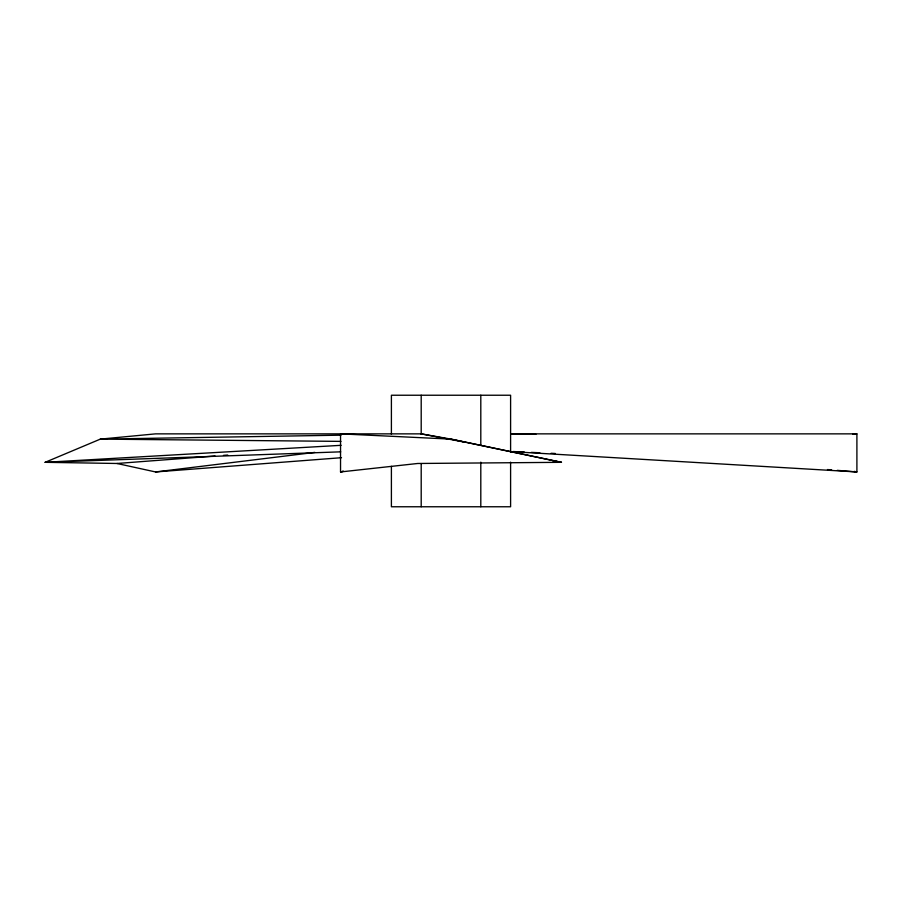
<?xml version="1.0" encoding="UTF-8"?>
<svg xmlns="http://www.w3.org/2000/svg" width="902" height="902" viewBox="0 0 902 902"><rect width="100%" height="100%" fill="white"/><g stroke="black" fill="none" stroke-linecap="round" stroke-linejoin="round"><path stroke-width="1.35" d="M343.234 471.272L340.539 471.949L340.539 433.862L451 439.127L561.461 462.32L417.705 463.481L340.539 471.949L343.267 471.284M553.118 461.057L561.461 462.32L451 439.127L421.2 433.862L155.561 433.862L100.325 439.127L45.1 462.32L116.978 463.481L155.561 471.949L314.832 452.398M852.762 434.257L856.9 433.862L856.9 471.949L510.6 451.586M155.561 471.949L341.508 457.697M116.978 463.481L215.071 456.017M223.482 455.375L227.687 455.048M341.136 445.317L45.1 462.32L340.719 451.834M340.979 435.17L100.325 439.127L340.956 441.382M856.9 433.862L510.6 433.862L535.912 434.313M513.125 451.53L524.366 452.049M531.402 452.376L539.836 452.759M551.077 453.289L555.294 453.48M827.45 469.547L831.655 469.886M837.27 470.348L856.9 471.949L854.239 471.363M421.2 433.862L463.47 441.935M510.6 452.398L510.6 395.234L391.4 395.234L391.4 434.268M510.6 462.151L510.6 506.766L391.4 506.766L391.4 466.334M480.8 395.234L480.8 445.419M480.8 462.151L480.8 506.766M421.2 395.234L421.2 434.268M421.2 463.549L421.2 506.766"/></g></svg>
